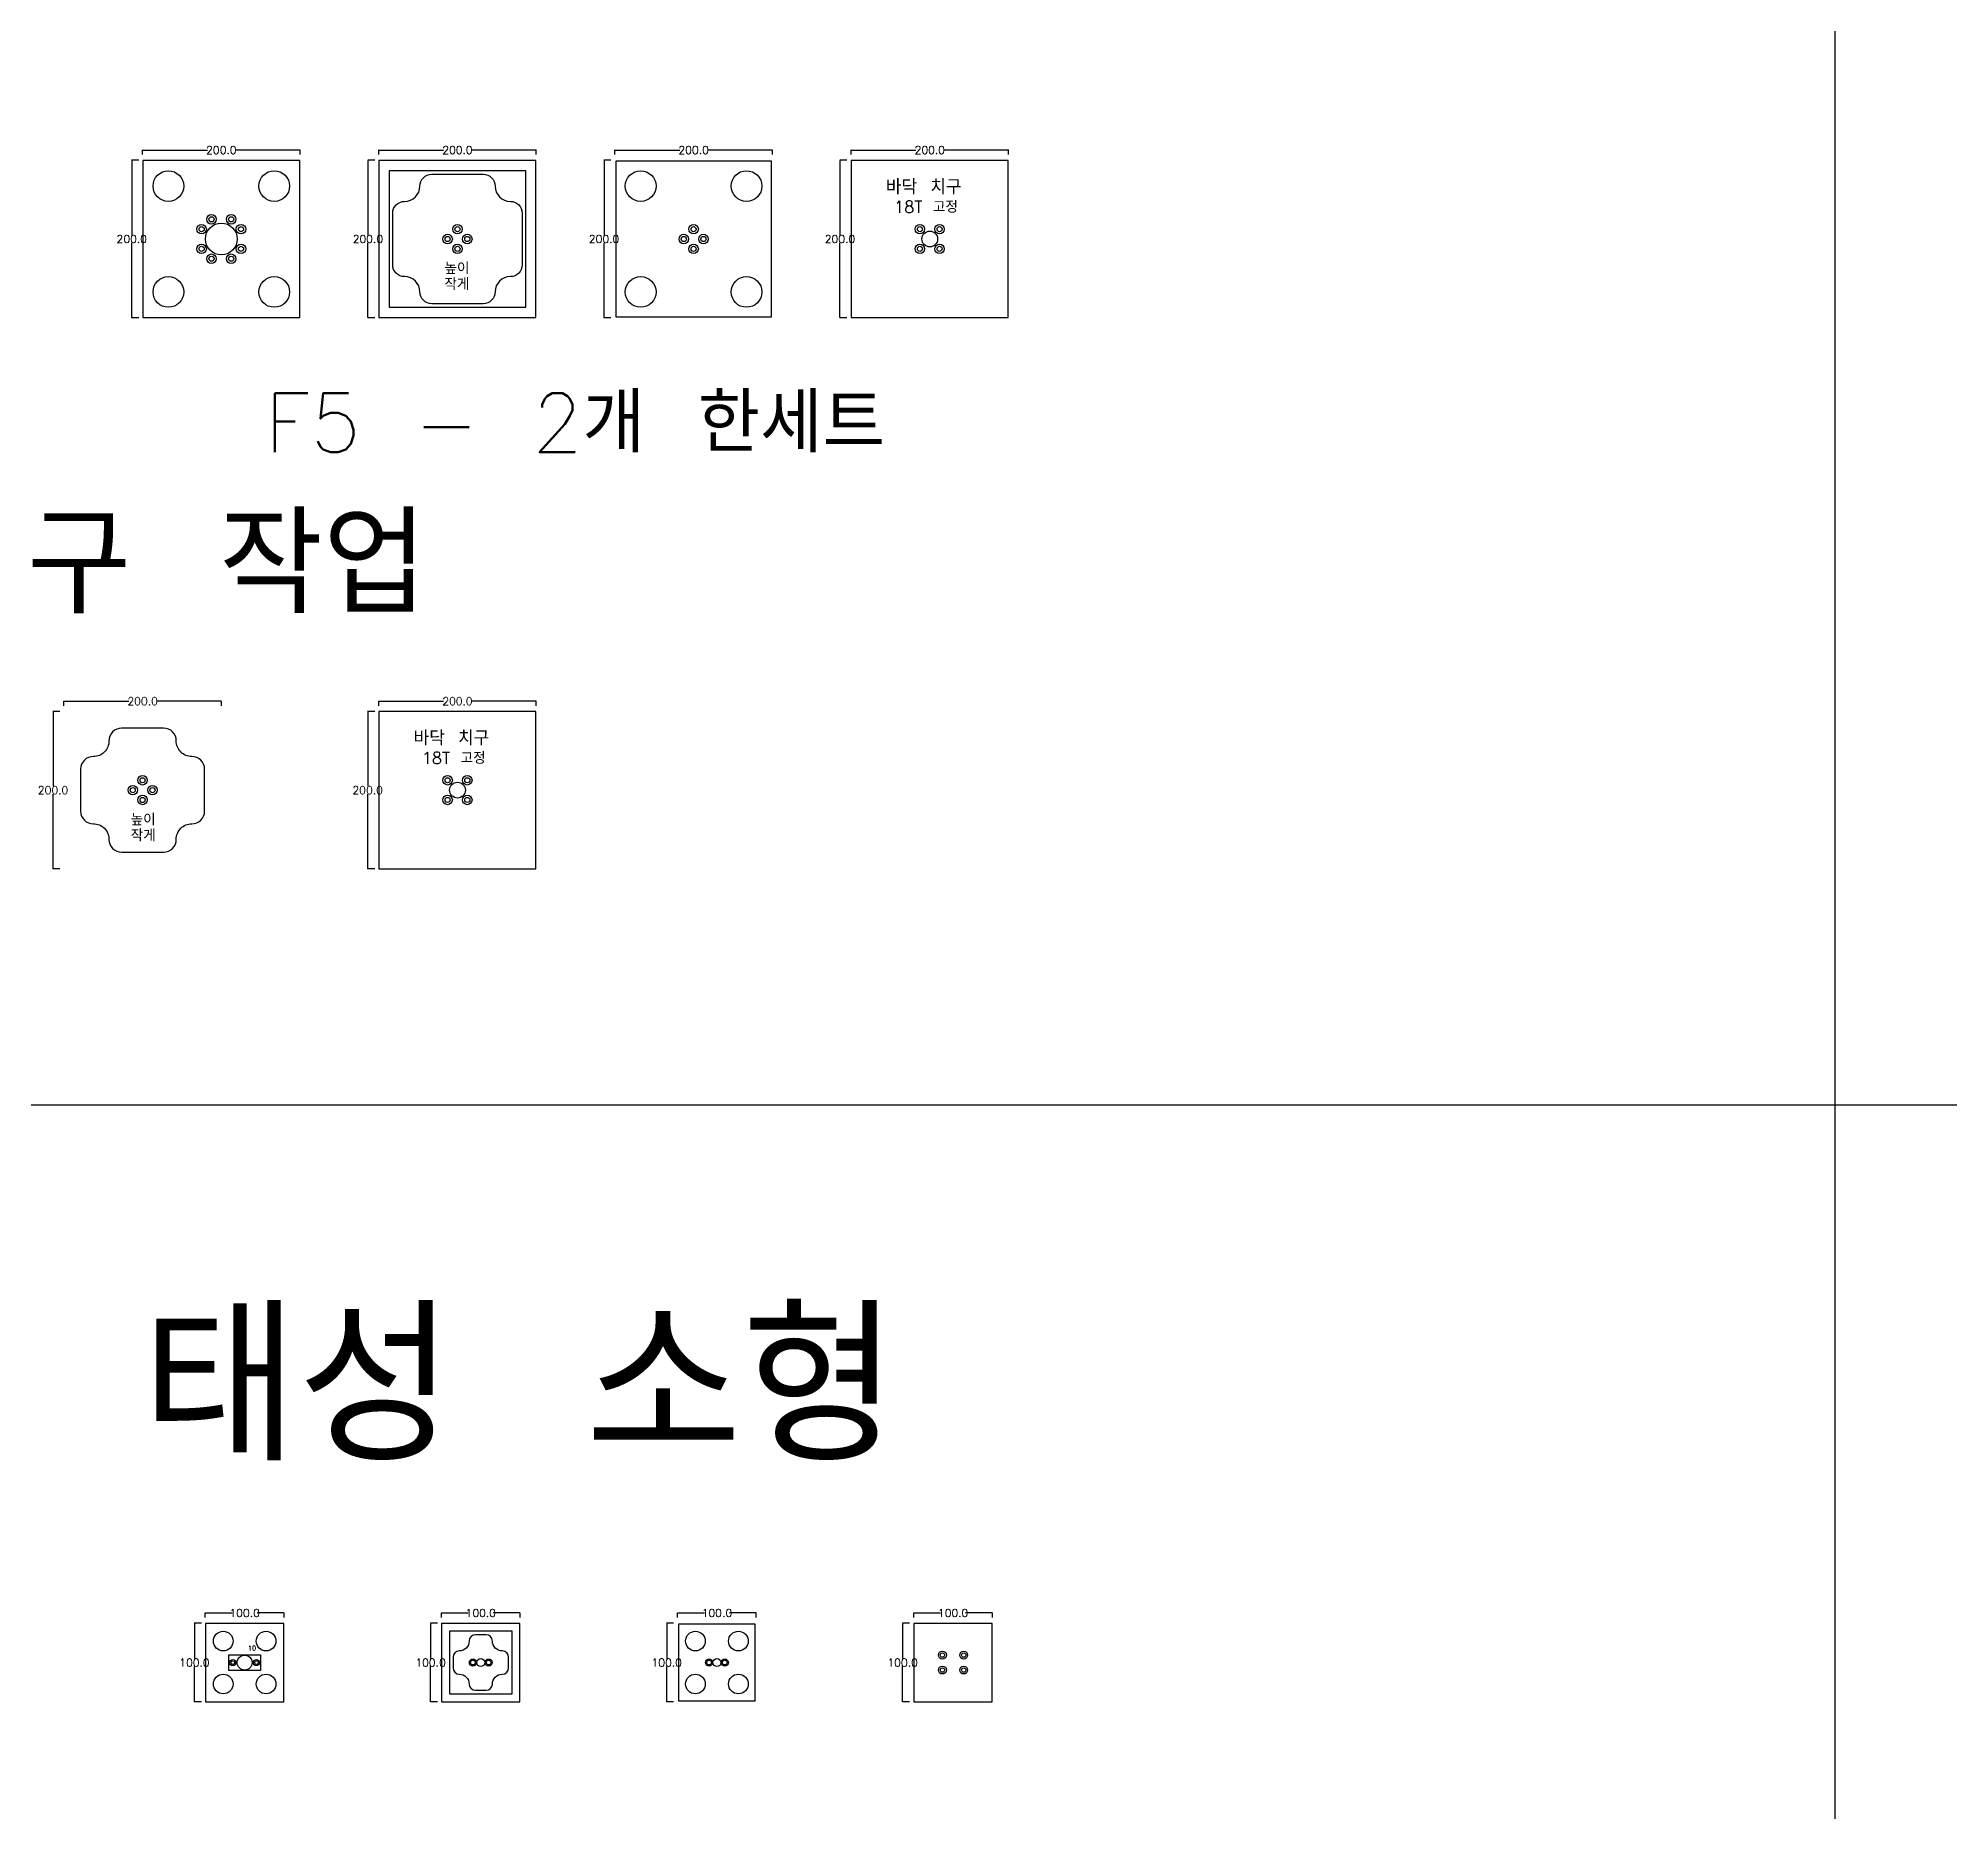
# Model space of a CAD drawing. Header units: millimetres. Extents: x 8462 to 28262, y 7372 to 16372.
# Drawn here: x 19380 to 21808, y 11874 to 14127 of the extents above; entities that cross this region are included whole.
import ezdxf

# ---------------------------------------------------------------- set-up
doc = ezdxf.new("R2010")
doc.units = ezdxf.units.MM
for name, color, linetype in [('TEXT', 7, 'Continuous'), ('볼트 구멍', 7, 'Continuous'), ('치구', 7, 'Continuous'), ('치수', 7, 'Continuous')]:
    doc.layers.add(name, color=color, linetype=linetype)
doc.styles.get("Standard").update_dxf_attribs({"font": 'txt.shx', "bigfont": 'whgtxt.shx'})
doc.dimstyles.get("Standard").update_dxf_attribs({"dimtxt": 7, "dimasz": 0.18, "dimexe": 0.18, "dimexo": 0.0625, "dimgap": 0.09, "dimtad": 0, "dimtih": 1, "dimtoh": 1, "dimdec": 1, "dimzin": 0, "dimdsep": 46, "dimtxsty": 'Standard', "dimcen": 0.09, "dimadec": 0, "dimazin": 0, "dimtfac": 1, "dimtdec": 1, "dimtofl": 0, "dimtmove": 0, "dimatfit": 3, "dimfxl": 0, "dimtolj": 1, "dimtzin": 0, "dimarcsym": 0})

# ---------------------------------------------------------------- blocks, each defined once
blk = doc.blocks.new('*D229')
at = {"layer": 'Defpoints', "color": 0}
for p in [(19891.9, 12120.8), (19991.9, 12126.7), (19991.9, 12120.8)]:
    blk.add_point(p, dxfattribs=at)
at = {"layer": '치수', "color": 0, "lineweight": -2}
for p, q in [((19891.9, 12120.9), (19891.9, 12126.9)), ((19892.1, 12126.7), (19926, 12126.7)), ((19991.7, 12126.7), (19957.8, 12126.7)), ((19991.9, 12120.9), (19991.9, 12126.9))]:
    blk.add_line(p, q, dxfattribs=at)
at = {"layer": '치수', "color": 0}
for points in [[(19892.1, 12126.7), (19892.1, 12126.7), (19891.9, 12126.7)], [(19991.7, 12126.7), (19991.7, 12126.7), (19991.9, 12126.7)]]:
    blk.add_solid(points, dxfattribs=at)
at = {"layer": '치수', "color": 0, "insert": (19941.9, 12126.7), "char_height": 10, "attachment_point": 5}
blk.add_mtext('\\A1;100.0', dxfattribs=at)
blk = doc.blocks.new('*D234')
at = {"layer": 'Defpoints', "color": 0}
for p in [(19591.9, 12120.8), (19691.9, 12126.7), (19691.9, 12120.8)]:
    blk.add_point(p, dxfattribs=at)
at = {"layer": '치수', "color": 0, "lineweight": -2}
for p, q in [((19591.9, 12120.9), (19591.9, 12126.9)), ((19592.1, 12126.7), (19626, 12126.7)), ((19691.7, 12126.7), (19657.8, 12126.7)), ((19691.9, 12120.9), (19691.9, 12126.9))]:
    blk.add_line(p, q, dxfattribs=at)
at = {"layer": '치수', "color": 0}
for points in [[(19592.1, 12126.7), (19592.1, 12126.7), (19591.9, 12126.7)], [(19691.7, 12126.7), (19691.7, 12126.7), (19691.9, 12126.7)]]:
    blk.add_solid(points, dxfattribs=at)
at = {"layer": '치수', "color": 0, "insert": (19641.9, 12126.7), "char_height": 10, "attachment_point": 5}
blk.add_mtext('\\A1;100.0', dxfattribs=at)
blk = doc.blocks.new('*D241')
at = {"layer": 'Defpoints', "color": 0}
for p in [(19587, 12113.7), (19578.1, 12013.7), (19587, 12013.7)]:
    blk.add_point(p, dxfattribs=at)
at = {"layer": '치수', "color": 0, "lineweight": -2}
for p, q in [((19586.9, 12113.7), (19577.9, 12113.7)), ((19578.1, 12113.5), (19578.1, 12068.8)), ((19578.1, 12013.9), (19578.1, 12058.6)), ((19586.9, 12013.7), (19577.9, 12013.7))]:
    blk.add_line(p, q, dxfattribs=at)
at = {"layer": '치수', "color": 0}
for points in [[(19578.1, 12113.5), (19578.1, 12113.5), (19578.1, 12113.7)], [(19578.1, 12013.9), (19578.1, 12013.9), (19578.1, 12013.7)]]:
    blk.add_solid(points, dxfattribs=at)
at = {"layer": '치수', "color": 0, "insert": (19578.1, 12063.7), "char_height": 10, "attachment_point": 5}
blk.add_mtext('\\A1;100.0', dxfattribs=at)
blk = doc.blocks.new('*D242')
at = {"layer": 'Defpoints', "color": 0}
for p in [(19887, 12113.7), (19878.1, 12013.7), (19887, 12013.7)]:
    blk.add_point(p, dxfattribs=at)
at = {"layer": '치수', "color": 0, "lineweight": -2}
for p, q in [((19886.9, 12113.7), (19877.9, 12113.7)), ((19878.1, 12113.5), (19878.1, 12068.8)), ((19878.1, 12013.9), (19878.1, 12058.6)), ((19886.9, 12013.7), (19877.9, 12013.7))]:
    blk.add_line(p, q, dxfattribs=at)
at = {"layer": '치수', "color": 0}
for points in [[(19878.1, 12113.5), (19878.1, 12113.5), (19878.1, 12113.7)], [(19878.1, 12013.9), (19878.1, 12013.9), (19878.1, 12013.7)]]:
    blk.add_solid(points, dxfattribs=at)
at = {"layer": '치수', "color": 0, "insert": (19878.1, 12063.7), "char_height": 10, "attachment_point": 5}
blk.add_mtext('\\A1;100.0', dxfattribs=at)
blk = doc.blocks.new('*D243')
at = {"layer": 'Defpoints', "color": 0}
for p in [(20491.9, 12120.8), (20591.9, 12126.7), (20591.9, 12120.8)]:
    blk.add_point(p, dxfattribs=at)
at = {"layer": '치수', "color": 0, "lineweight": -2}
for p, q in [((20491.9, 12120.9), (20491.9, 12126.9)), ((20492.1, 12126.7), (20526, 12126.7)), ((20591.7, 12126.7), (20557.8, 12126.7)), ((20591.9, 12120.9), (20591.9, 12126.9))]:
    blk.add_line(p, q, dxfattribs=at)
at = {"layer": '치수', "color": 0}
for points in [[(20492.1, 12126.7), (20492.1, 12126.7), (20491.9, 12126.7)], [(20591.7, 12126.7), (20591.7, 12126.7), (20591.9, 12126.7)]]:
    blk.add_solid(points, dxfattribs=at)
at = {"layer": '치수', "color": 0, "insert": (20541.9, 12126.7), "char_height": 10, "attachment_point": 5}
blk.add_mtext('\\A1;100.0', dxfattribs=at)
blk = doc.blocks.new('*D244')
at = {"layer": 'Defpoints', "color": 0}
for p in [(20486.7, 12113.7), (20477.8, 12013.7), (20486.7, 12013.7)]:
    blk.add_point(p, dxfattribs=at)
at = {"layer": '치수', "color": 0, "lineweight": -2}
for p, q in [((20486.7, 12113.7), (20477.7, 12113.7)), ((20477.8, 12113.5), (20477.8, 12068.8)), ((20477.8, 12013.9), (20477.8, 12058.6)), ((20486.7, 12013.7), (20477.7, 12013.7))]:
    blk.add_line(p, q, dxfattribs=at)
at = {"layer": '치수', "color": 0}
for points in [[(20477.8, 12113.5), (20477.9, 12113.5), (20477.8, 12113.7)], [(20477.8, 12013.9), (20477.9, 12013.9), (20477.8, 12013.7)]]:
    blk.add_solid(points, dxfattribs=at)
at = {"layer": '치수', "color": 0, "insert": (20477.8, 12063.7), "char_height": 10, "attachment_point": 5}
blk.add_mtext('\\A1;100.0', dxfattribs=at)
blk = doc.blocks.new('*D245')
at = {"layer": 'Defpoints', "color": 0}
for p in [(20187, 12113.7), (20178.1, 12013.7), (20187, 12013.7)]:
    blk.add_point(p, dxfattribs=at)
at = {"layer": '치수', "color": 0, "lineweight": -2}
for p, q in [((20186.9, 12113.7), (20177.9, 12113.7)), ((20178.1, 12113.5), (20178.1, 12068.8)), ((20178.1, 12013.9), (20178.1, 12058.6)), ((20186.9, 12013.7), (20177.9, 12013.7))]:
    blk.add_line(p, q, dxfattribs=at)
at = {"layer": '치수', "color": 0}
for points in [[(20178.1, 12113.5), (20178.1, 12113.5), (20178.1, 12113.7)], [(20178.1, 12013.9), (20178.1, 12013.9), (20178.1, 12013.7)]]:
    blk.add_solid(points, dxfattribs=at)
at = {"layer": '치수', "color": 0, "insert": (20178.1, 12063.7), "char_height": 10, "attachment_point": 5}
blk.add_mtext('\\A1;100.0', dxfattribs=at)
blk = doc.blocks.new('*D246')
at = {"layer": 'Defpoints', "color": 0}
for p in [(20191.9, 12120.8), (20291.9, 12126.7), (20291.9, 12120.8)]:
    blk.add_point(p, dxfattribs=at)
at = {"layer": '치수', "color": 0, "lineweight": -2}
for p, q in [((20191.9, 12120.9), (20191.9, 12126.9)), ((20192.1, 12126.7), (20226, 12126.7)), ((20291.7, 12126.7), (20257.8, 12126.7)), ((20291.9, 12120.9), (20291.9, 12126.9))]:
    blk.add_line(p, q, dxfattribs=at)
at = {"layer": '치수', "color": 0}
for points in [[(20192.1, 12126.7), (20192.1, 12126.7), (20191.9, 12126.7)], [(20291.7, 12126.7), (20291.7, 12126.7), (20291.9, 12126.7)]]:
    blk.add_solid(points, dxfattribs=at)
at = {"layer": '치수', "color": 0, "insert": (20241.9, 12126.7), "char_height": 10, "attachment_point": 5}
blk.add_mtext('\\A1;100.0', dxfattribs=at)
blk = doc.blocks.new('*D367')
at = {"layer": 'Defpoints', "color": 0}
for p in [(20112.3, 13978.9), (20312.3, 13984.8), (20312.3, 13978.9)]:
    blk.add_point(p, dxfattribs=at)
at = {"layer": '치수', "color": 0, "lineweight": -2}
for p, q in [((20112.3, 13979), (20112.3, 13985)), ((20112.4, 13984.8), (20194.7, 13984.8)), ((20312.1, 13984.8), (20229.9, 13984.8)), ((20312.3, 13979), (20312.3, 13985))]:
    blk.add_line(p, q, dxfattribs=at)
at = {"layer": '치수', "color": 0}
for points in [[(20112.4, 13984.8), (20112.4, 13984.8), (20112.3, 13984.8)], [(20312.1, 13984.8), (20312.1, 13984.8), (20312.3, 13984.8)]]:
    blk.add_solid(points, dxfattribs=at)
at = {"layer": '치수', "color": 0, "insert": (20212.3, 13984.8), "char_height": 10, "attachment_point": 5}
blk.add_mtext('\\A1;200.0', dxfattribs=at)
blk = doc.blocks.new('*D368')
at = {"layer": 'Defpoints', "color": 0}
for p in [(19612.3, 13284.8), (19412.3, 13278.9), (19612.3, 13278.9)]:
    blk.add_point(p, dxfattribs=at)
at = {"layer": '치수', "color": 0, "lineweight": -2}
for p, q in [((19412.3, 13279), (19412.3, 13285)), ((19412.4, 13284.8), (19494.7, 13284.8)), ((19612.1, 13284.8), (19529.9, 13284.8)), ((19612.3, 13279), (19612.3, 13285))]:
    blk.add_line(p, q, dxfattribs=at)
at = {"layer": '치수', "color": 0}
for points in [[(19412.4, 13284.8), (19412.4, 13284.8), (19412.3, 13284.8)], [(19612.1, 13284.8), (19612.1, 13284.8), (19612.3, 13284.8)]]:
    blk.add_solid(points, dxfattribs=at)
at = {"layer": '치수', "color": 0, "insert": (19512.3, 13284.8), "char_height": 10, "attachment_point": 5}
blk.add_mtext('\\A1;200.0', dxfattribs=at)
blk = doc.blocks.new('*D370')
at = {"layer": 'Defpoints', "color": 0}
for p in [(19407.4, 13271.8), (19398.5, 13071.8), (19407.4, 13071.8)]:
    blk.add_point(p, dxfattribs=at)
at = {"layer": '치수', "color": 0, "lineweight": -2}
for p, q in [((19407.3, 13271.8), (19398.3, 13271.8)), ((19398.5, 13271.6), (19398.5, 13176.9)), ((19398.5, 13072), (19398.5, 13166.7)), ((19407.3, 13071.8), (19398.3, 13071.8))]:
    blk.add_line(p, q, dxfattribs=at)
at = {"layer": '치수', "color": 0}
for points in [[(19398.4, 13271.6), (19398.5, 13271.6), (19398.5, 13271.8)], [(19398.4, 13072), (19398.5, 13072), (19398.5, 13071.8)]]:
    blk.add_solid(points, dxfattribs=at)
at = {"layer": '치수', "color": 0, "insert": (19398.5, 13171.8), "char_height": 10, "attachment_point": 5}
blk.add_mtext('\\A1;200.0', dxfattribs=at)
blk = doc.blocks.new('*D380')
at = {"layer": 'Defpoints', "color": 0}
for p in [(20012.3, 13284.8), (19812.3, 13278.9), (20012.3, 13278.9)]:
    blk.add_point(p, dxfattribs=at)
at = {"layer": '치수', "color": 0, "lineweight": -2}
for p, q in [((19812.3, 13279), (19812.3, 13285)), ((19812.4, 13284.8), (19894.7, 13284.8)), ((20012.1, 13284.8), (19929.9, 13284.8)), ((20012.3, 13279), (20012.3, 13285))]:
    blk.add_line(p, q, dxfattribs=at)
at = {"layer": '치수', "color": 0}
for points in [[(19812.4, 13284.8), (19812.4, 13284.8), (19812.3, 13284.8)], [(20012.1, 13284.8), (20012.1, 13284.8), (20012.3, 13284.8)]]:
    blk.add_solid(points, dxfattribs=at)
at = {"layer": '치수', "color": 0, "insert": (19912.3, 13284.8), "char_height": 10, "attachment_point": 5}
blk.add_mtext('\\A1;200.0', dxfattribs=at)
blk = doc.blocks.new('*D381')
at = {"layer": 'Defpoints', "color": 0}
for p in [(19807.1, 13271.8), (19798.2, 13071.8), (19807.1, 13071.8)]:
    blk.add_point(p, dxfattribs=at)
at = {"layer": '치수', "color": 0, "lineweight": -2}
for p, q in [((19807.1, 13271.8), (19798, 13271.8)), ((19798.2, 13271.6), (19798.2, 13176.9)), ((19798.2, 13072), (19798.2, 13166.7)), ((19807.1, 13071.8), (19798, 13071.8))]:
    blk.add_line(p, q, dxfattribs=at)
at = {"layer": '치수', "color": 0}
for points in [[(19798.2, 13271.6), (19798.3, 13271.6), (19798.2, 13271.8)], [(19798.2, 13072), (19798.3, 13072), (19798.2, 13071.8)]]:
    blk.add_solid(points, dxfattribs=at)
at = {"layer": '치수', "color": 0, "insert": (19798.2, 13171.8), "char_height": 10, "attachment_point": 5}
blk.add_mtext('\\A1;200.0', dxfattribs=at)
blk = doc.blocks.new('*D392')
at = {"layer": 'Defpoints', "color": 0}
for p in [(19512.3, 13978.9), (19712.3, 13984.8), (19712.3, 13978.9)]:
    blk.add_point(p, dxfattribs=at)
at = {"layer": '치수', "color": 0, "lineweight": -2}
for p, q in [((19512.3, 13979), (19512.3, 13985)), ((19512.4, 13984.8), (19594.7, 13984.8)), ((19712.1, 13984.8), (19629.9, 13984.8)), ((19712.3, 13979), (19712.3, 13985))]:
    blk.add_line(p, q, dxfattribs=at)
at = {"layer": '치수', "color": 0}
for points in [[(19512.4, 13984.8), (19512.4, 13984.8), (19512.3, 13984.8)], [(19712.1, 13984.8), (19712.1, 13984.8), (19712.3, 13984.8)]]:
    blk.add_solid(points, dxfattribs=at)
at = {"layer": '치수', "color": 0, "insert": (19612.3, 13984.8), "char_height": 10, "attachment_point": 5}
blk.add_mtext('\\A1;200.0', dxfattribs=at)
blk = doc.blocks.new('*D393')
at = {"layer": 'Defpoints', "color": 0}
for p in [(19812.3, 13978.9), (20012.3, 13984.8), (20012.3, 13978.9)]:
    blk.add_point(p, dxfattribs=at)
at = {"layer": '치수', "color": 0, "lineweight": -2}
for p, q in [((19812.3, 13979), (19812.3, 13985)), ((19812.4, 13984.8), (19894.7, 13984.8)), ((20012.1, 13984.8), (19929.9, 13984.8)), ((20012.3, 13979), (20012.3, 13985))]:
    blk.add_line(p, q, dxfattribs=at)
at = {"layer": '치수', "color": 0}
for points in [[(19812.4, 13984.8), (19812.4, 13984.8), (19812.3, 13984.8)], [(20012.1, 13984.8), (20012.1, 13984.8), (20012.3, 13984.8)]]:
    blk.add_solid(points, dxfattribs=at)
at = {"layer": '치수', "color": 0, "insert": (19912.3, 13984.8), "char_height": 10, "attachment_point": 5}
blk.add_mtext('\\A1;200.0', dxfattribs=at)
blk = doc.blocks.new('*D394')
at = {"layer": 'Defpoints', "color": 0}
for p in [(19507.4, 13971.8), (19498.5, 13771.8), (19507.4, 13771.8)]:
    blk.add_point(p, dxfattribs=at)
at = {"layer": '치수', "color": 0, "lineweight": -2}
for p, q in [((19507.3, 13971.8), (19498.3, 13971.8)), ((19498.5, 13971.6), (19498.5, 13876.9)), ((19498.5, 13772), (19498.5, 13866.7)), ((19507.3, 13771.8), (19498.3, 13771.8))]:
    blk.add_line(p, q, dxfattribs=at)
at = {"layer": '치수', "color": 0}
for points in [[(19498.4, 13971.6), (19498.5, 13971.6), (19498.5, 13971.8)], [(19498.4, 13772), (19498.5, 13772), (19498.5, 13771.8)]]:
    blk.add_solid(points, dxfattribs=at)
at = {"layer": '치수', "color": 0, "insert": (19498.5, 13871.8), "char_height": 10, "attachment_point": 5}
blk.add_mtext('\\A1;200.0', dxfattribs=at)
blk = doc.blocks.new('*D395')
at = {"layer": 'Defpoints', "color": 0}
for p in [(20107.4, 13971.8), (20098.5, 13771.8), (20107.4, 13771.8)]:
    blk.add_point(p, dxfattribs=at)
at = {"layer": '치수', "color": 0, "lineweight": -2}
for p, q in [((20107.3, 13971.8), (20098.3, 13971.8)), ((20098.5, 13971.6), (20098.5, 13876.9)), ((20098.5, 13772), (20098.5, 13866.7)), ((20107.3, 13771.8), (20098.3, 13771.8))]:
    blk.add_line(p, q, dxfattribs=at)
at = {"layer": '치수', "color": 0}
for points in [[(20098.4, 13971.6), (20098.5, 13971.6), (20098.5, 13971.8)], [(20098.4, 13772), (20098.5, 13772), (20098.5, 13771.8)]]:
    blk.add_solid(points, dxfattribs=at)
at = {"layer": '치수', "color": 0, "insert": (20098.5, 13871.8), "char_height": 10, "attachment_point": 5}
blk.add_mtext('\\A1;200.0', dxfattribs=at)
blk = doc.blocks.new('*D396')
at = {"layer": 'Defpoints', "color": 0}
for p in [(19807.4, 13971.8), (19798.5, 13771.8), (19807.4, 13771.8)]:
    blk.add_point(p, dxfattribs=at)
at = {"layer": '치수', "color": 0, "lineweight": -2}
for p, q in [((19807.3, 13971.8), (19798.3, 13971.8)), ((19798.5, 13971.6), (19798.5, 13876.9)), ((19798.5, 13772), (19798.5, 13866.7)), ((19807.3, 13771.8), (19798.3, 13771.8))]:
    blk.add_line(p, q, dxfattribs=at)
at = {"layer": '치수', "color": 0}
for points in [[(19798.4, 13971.6), (19798.5, 13971.6), (19798.5, 13971.8)], [(19798.4, 13772), (19798.5, 13772), (19798.5, 13771.8)]]:
    blk.add_solid(points, dxfattribs=at)
at = {"layer": '치수', "color": 0, "insert": (19798.5, 13871.8), "char_height": 10, "attachment_point": 5}
blk.add_mtext('\\A1;200.0', dxfattribs=at)
blk = doc.blocks.new('*D403')
at = {"layer": 'Defpoints', "color": 0}
for p in [(20407.1, 13971.8), (20398.2, 13771.8), (20407.1, 13771.8)]:
    blk.add_point(p, dxfattribs=at)
at = {"layer": '치수', "color": 0, "lineweight": -2}
for p, q in [((20407.1, 13971.8), (20398, 13971.8)), ((20398.2, 13971.6), (20398.2, 13876.9)), ((20398.2, 13772), (20398.2, 13866.7)), ((20407.1, 13771.8), (20398, 13771.8))]:
    blk.add_line(p, q, dxfattribs=at)
at = {"layer": '치수', "color": 0}
for points in [[(20398.2, 13971.6), (20398.3, 13971.6), (20398.2, 13971.8)], [(20398.2, 13772), (20398.3, 13772), (20398.2, 13771.8)]]:
    blk.add_solid(points, dxfattribs=at)
at = {"layer": '치수', "color": 0, "insert": (20398.2, 13871.8), "char_height": 10, "attachment_point": 5}
blk.add_mtext('\\A1;200.0', dxfattribs=at)
blk = doc.blocks.new('*D404')
at = {"layer": 'Defpoints', "color": 0}
for p in [(20412.3, 13978.9), (20612.3, 13984.8), (20612.3, 13978.9)]:
    blk.add_point(p, dxfattribs=at)
at = {"layer": '치수', "color": 0, "lineweight": -2}
for p, q in [((20412.3, 13979), (20412.3, 13985)), ((20412.4, 13984.8), (20494.7, 13984.8)), ((20612.1, 13984.8), (20529.9, 13984.8)), ((20612.3, 13979), (20612.3, 13985))]:
    blk.add_line(p, q, dxfattribs=at)
at = {"layer": '치수', "color": 0}
for points in [[(20412.4, 13984.8), (20412.4, 13984.8), (20412.3, 13984.8)], [(20612.1, 13984.8), (20612.1, 13984.8), (20612.3, 13984.8)]]:
    blk.add_solid(points, dxfattribs=at)
at = {"layer": '치수', "color": 0, "insert": (20512.3, 13984.8), "char_height": 10, "attachment_point": 5}
blk.add_mtext('\\A1;200.0', dxfattribs=at)

msp = doc.modelspace()

# ---------------------------------------------------------------- linework, layer by layer
at = {"color": 6}
for p, q in [((21662.267, 16371.825), (21662.267, 7371.825)), ((28262.267, 12771.825), (8462.267, 12771.825))]:
    msp.add_line(p, q, dxfattribs=at)
at = {"layer": 'TEXT', "color": 6}
for centre in [(20528.379, 12073.222), (20555.379, 12073.222), (20528.379, 12054.222), (20555.379, 12054.222)]:
    msp.add_circle(centre, 5, dxfattribs=at)
at = {"layer": '볼트 구멍', "color": 1}
msp.add_lwpolyline([(19621.879, 12053.722), (19621.879, 12073.722), (19661.879, 12073.722), (19661.879, 12053.722)], close=True, dxfattribs=at)
at = {"layer": '볼트 구멍', "color": 3}
for centre, radius in [((19612.267, 13871.825), 20.25), ((19599.767, 13896.825), 3.25), ((19624.767, 13896.825), 3.25), ((19587.267, 13884.325), 3.25), ((19637.267, 13884.325), 3.25), ((19899.767, 13871.825), 3.25), ((19912.271, 13884.325), 3.25), ((19924.767, 13871.825), 3.25), ((20199.767, 13871.825), 3.25), ((20212.271, 13884.325), 3.25), ((20224.767, 13871.825), 3.25), ((20499.767, 13884.325), 3.25), ((20512.267, 13871.825), 10), ((20524.767, 13884.325), 3.25), ((19587.267, 13859.325), 3.25), ((19599.767, 13846.825), 3.25), ((19624.767, 13846.825), 3.25), ((19637.267, 13859.325), 3.25), ((19912.265, 13859.317), 3.25), ((20212.265, 13859.317), 3.25), ((20499.767, 13859.325), 3.25), ((20524.767, 13859.325), 3.25), ((19512.269, 13184.329), 3.25), ((19899.767, 13184.325), 3.25), ((19924.767, 13184.325), 3.25), ((19499.766, 13171.829), 3.25), ((19512.264, 13159.321), 3.25), ((19524.766, 13171.829), 3.25), ((19899.767, 13159.325), 3.25), ((19912.267, 13171.825), 10), ((19924.767, 13159.325), 3.25), ((19641.879, 12063.722), 9.5), ((20528.379, 12073.222), 2.75), ((20555.379, 12073.222), 2.75), ((19626.879, 12063.722), 2.25), ((19656.879, 12063.722), 2.25), ((19931.879, 12063.722), 3), ((19941.879, 12063.722), 5), ((19951.879, 12063.722), 3), ((20231.879, 12063.722), 3), ((20241.879, 12063.722), 5), ((20251.879, 12063.722), 3), ((20528.379, 12054.222), 2.75), ((20555.379, 12054.222), 2.75)]:
    msp.add_circle(centre, radius, dxfattribs=at)
at = {"layer": '볼트 구멍', "color": 6}
for centre, radius in [((19599.767, 13896.825), 6), ((19624.767, 13896.825), 6), ((19587.267, 13884.325), 6), ((19637.267, 13884.325), 6), ((19899.767, 13871.825), 6), ((19912.271, 13884.325), 6), ((19924.767, 13871.825), 6), ((20199.767, 13871.825), 6), ((20212.271, 13884.325), 6), ((20224.767, 13871.825), 6), ((20499.767, 13884.325), 6), ((20524.767, 13884.325), 6), ((19587.267, 13859.325), 6), ((19599.767, 13846.825), 6), ((19624.767, 13846.825), 6), ((19637.267, 13859.325), 6), ((19912.265, 13859.317), 6), ((20212.265, 13859.317), 6), ((20499.767, 13859.325), 6), ((20524.767, 13859.325), 6), ((19512.269, 13184.329), 6), ((19899.767, 13184.325), 6), ((19924.767, 13184.325), 6), ((19499.766, 13171.829), 6), ((19512.264, 13159.321), 6), ((19524.766, 13171.829), 6), ((19899.767, 13159.325), 6), ((19924.767, 13159.325), 6), ((19931.879, 12063.722), 4.5), ((19951.879, 12063.722), 4.5), ((20231.879, 12063.722), 4.5), ((20251.879, 12063.722), 4.5)]:
    msp.add_circle(centre, radius, dxfattribs=at)
at = {"layer": '볼트 구멍', "color": 1}
for centre in [(19626.879, 12063.722), (19656.879, 12063.722)]:
    msp.add_circle(centre, 3.9, dxfattribs=at)
at = {"layer": '치구'}
for points in [[(19512.517, 13971.575), (19512.517, 13772.075), (19712.017, 13772.075), (19712.017, 13971.575)], [(19812.517, 13971.575), (19812.517, 13772.075), (20012.017, 13772.075), (20012.017, 13971.575)], [(20113.517, 13970.575), (20113.517, 13773.075), (20311.017, 13773.075), (20311.017, 13970.575)], [(20412.517, 13971.575), (20412.517, 13772.075), (20612.017, 13772.075), (20612.017, 13971.575)], [(19825.517, 13958.575), (19825.517, 13785.075), (19999.017, 13785.075), (19999.017, 13958.575)], [(19812.517, 13271.575), (19812.517, 13072.075), (20012.017, 13072.075), (20012.017, 13271.575)], [(19592.129, 12113.472), (19592.129, 12013.972), (19691.629, 12013.972), (19691.629, 12113.472)], [(19892.129, 12113.472), (19892.129, 12013.972), (19991.629, 12013.972), (19991.629, 12113.472)], [(19902.129, 12103.472), (19902.129, 12023.972), (19981.629, 12023.972), (19981.629, 12103.472)], [(20193.129, 12112.472), (20193.129, 12014.972), (20290.629, 12014.972), (20290.629, 12112.472)], [(20492.129, 12113.472), (20492.129, 12013.972), (20591.629, 12013.972), (20591.629, 12113.472)]]:
    msp.add_lwpolyline(points, close=True, dxfattribs=at)
msp.add_lwpolyline([(19879.517, 13954.075), (19945.017, 13954.075, -0.41421365), (19960.017, 13939.075, 0.41421347), (19979.517, 13919.575, -0.41421338), (19994.517, 13904.575), (19994.517, 13839.075, -0.41421338), (19979.517, 13824.075, 0.41421347), (19960.017, 13804.575, -0.41421365), (19945.017, 13789.575), (19879.517, 13789.575, -0.41421365), (19864.517, 13804.575, 0.41421347), (19845.017, 13824.075, -0.41421338), (19830.017, 13839.075), (19830.017, 13904.575, -0.41421338), (19845.017, 13919.575, 0.41421347), (19864.517, 13939.075, -0.41421365)], format="xyb", close=True, dxfattribs=at)
at = {"layer": '치구', "color": 0}
for points in [[(19433.517, 13198.578), (19433.517, 13145.071, 0.418345), (19449.742, 13129.073, -0.42248862), (19469.515, 13109.3, 0.418345), (19485.513, 13093.075), (19539.021, 13093.075, 0.418345), (19555.019, 13109.3, -0.42248862), (19574.792, 13129.073, 0.418345), (19591.017, 13145.071), (19591.017, 13198.578, 0.418345), (19574.792, 13214.577, -0.42248862), (19555.019, 13234.35, 0.418345), (19539.021, 13250.575), (19485.513, 13250.575, 0.418345), (19469.515, 13234.35, -0.42248862), (19449.742, 13214.577, 0.418345)], [(19906.629, 12070.472), (19906.629, 12056.972, 0.41421356), (19914.629, 12048.972, -0.41421356), (19927.129, 12036.472, 0.41421356), (19935.129, 12028.472), (19948.629, 12028.472, 0.41421356), (19956.629, 12036.472, -0.41421356), (19969.129, 12048.972, 0.41421356), (19977.129, 12056.972), (19977.129, 12070.472, 0.41421356), (19969.129, 12078.472, -0.41421356), (19956.629, 12090.972, 0.41421356), (19948.629, 12098.972), (19935.129, 12098.972, 0.41421356), (19927.129, 12090.972, -0.41421356), (19914.629, 12078.472, 0.41421356)]]:
    msp.add_lwpolyline(points, format="xyb", close=True, dxfattribs=at)
at = {"layer": '치구'}
for centre in [(19545.017, 13939.075), (19679.517, 13939.075), (20145.017, 13939.075), (20279.517, 13939.075), (19545.017, 13804.575), (19679.517, 13804.575), (20145.017, 13804.575), (20279.517, 13804.575)]:
    msp.add_circle(centre, 19.5, dxfattribs=at)
at = {"layer": '치구', "color": 0}
for centre in [(19614.629, 12090.972), (19669.129, 12090.972), (20214.629, 12090.972), (20269.129, 12090.972), (19614.629, 12036.472), (19669.129, 12036.472), (20214.629, 12036.472), (20269.129, 12036.472)]:
    msp.add_circle(centre, 12.5, dxfattribs=at)

# ---------------------------------------------------------------- texts
at = {"layer": 'TEXT', "color": 6, "linetype": 'Continuous'}
for p in [(20456.571, 13928.701), (19856.571, 13228.701)]:
    msp.add_text('바닥 치구', height=18.75, dxfattribs=at).set_placement(p)
at = {"layer": 'TEXT', "color": 6}
for p in [(20466.919, 13905.196), (19866.919, 13205.196)]:
    msp.add_text('18T 고정', height=15, dxfattribs=at).set_placement(p)
at = {"layer": 'TEXT', "color": 1}
for s, height, p in [('높이 ', 15, (19895.698, 13827.221)), ('작게', 15, (19895.698, 13807.111)), ('높이 ', 15, (19497.127, 13126.98)), ('작게', 15, (19497.127, 13106.87)), ('10', 6, (19646.177, 12079.13))]:
    msp.add_text(s, height=height, dxfattribs=at).set_placement(p)
at = {"layer": 'TEXT', "color": 1, "linetype": 'Continuous'}
for s, height, p in [('F5 - 2개 한세트', 75, (19667.578, 13600.888)), ('통 치구 작업', 125, (18989.685, 13396.396))]:
    msp.add_text(s, height=height, dxfattribs=at).set_placement(p)
at = {"layer": 'TEXT', "color": 3, "linetype": 'Continuous'}
msp.add_text('태성 소형', height=187.5, dxfattribs=at).set_placement((19511.189, 12320.041))

# ---------------------------------------------------------------- dimensions: what is measured, and where the dimension line sits
at = {"layer": '치수', "color": 4}
for base, p1, p2, picture, middle in [((19712.267, 13984.815), (19512.267, 13978.932), (19712.267, 13978.932), '*D392', (19612.267, 13984.815)), ((20012.267, 13984.815), (19812.267, 13978.932), (20012.267, 13978.932), '*D393', (19912.267, 13984.815)), ((20312.267, 13984.815), (20112.267, 13978.932), (20312.267, 13978.932), '*D367', (20212.267, 13984.815)), ((20612.267, 13984.815), (20412.267, 13978.932), (20612.267, 13978.932), '*D404', (20512.267, 13984.815)), ((19612.267, 13284.815), (19412.267, 13278.932), (19612.267, 13278.932), '*D368', (19512.267, 13284.815)), ((20012.267, 13284.815), (19812.267, 13278.932), (20012.267, 13278.932), '*D380', (19912.267, 13284.815)), ((19691.879, 12126.712), (19591.879, 12120.828), (19691.879, 12120.828), '*D234', (19641.879, 12126.712)), ((19991.879, 12126.712), (19891.879, 12120.828), (19991.879, 12120.828), '*D229', (19941.879, 12126.712)), ((20291.879, 12126.712), (20191.879, 12120.828), (20291.879, 12120.828), '*D246', (20241.879, 12126.712)), ((20591.879, 12126.712), (20491.879, 12120.828), (20591.879, 12120.828), '*D243', (20541.879, 12126.712))]:
    dim = msp.add_linear_dim(base=base, p1=p1, p2=p2, dimstyle='Standard', override={"dimtxt": 10}, dxfattribs=at)
    dim.commit()
    dim.dimension.update_dxf_attribs({"geometry": picture, "text_midpoint": middle})
for base, p1, p2, picture, middle in [((19498.471, 13771.825), (19507.376, 13971.825), (19507.376, 13771.825), '*D394', (19498.471, 13871.825)), ((19798.471, 13771.825), (19807.376, 13971.825), (19807.376, 13771.825), '*D396', (19798.471, 13871.825)), ((20098.471, 13771.825), (20107.376, 13971.825), (20107.376, 13771.825), '*D395', (20098.471, 13871.825)), ((20398.221, 13771.825), (20407.126, 13971.825), (20407.126, 13771.825), '*D403', (20398.221, 13871.825)), ((19398.471, 13071.825), (19407.376, 13271.825), (19407.376, 13071.825), '*D370', (19398.471, 13171.825)), ((19798.221, 13071.825), (19807.126, 13271.825), (19807.126, 13071.825), '*D381', (19798.221, 13171.825)), ((19578.082, 12013.722), (19586.987, 12113.722), (19586.987, 12013.722), '*D241', (19578.082, 12063.722)), ((19878.082, 12013.722), (19886.987, 12113.722), (19886.987, 12013.722), '*D242', (19878.082, 12063.722)), ((20178.082, 12013.722), (20186.987, 12113.722), (20186.987, 12013.722), '*D245', (20178.082, 12063.722)), ((20477.832, 12013.722), (20486.737, 12113.722), (20486.737, 12013.722), '*D244', (20477.832, 12063.722))]:
    dim = msp.add_linear_dim(base=base, p1=p1, p2=p2, angle=90, dimstyle='Standard', override={"dimtxt": 10}, dxfattribs=at)
    dim.commit()
    dim.dimension.update_dxf_attribs({"geometry": picture, "text_midpoint": middle})

doc.saveas('drawing.dxf')
